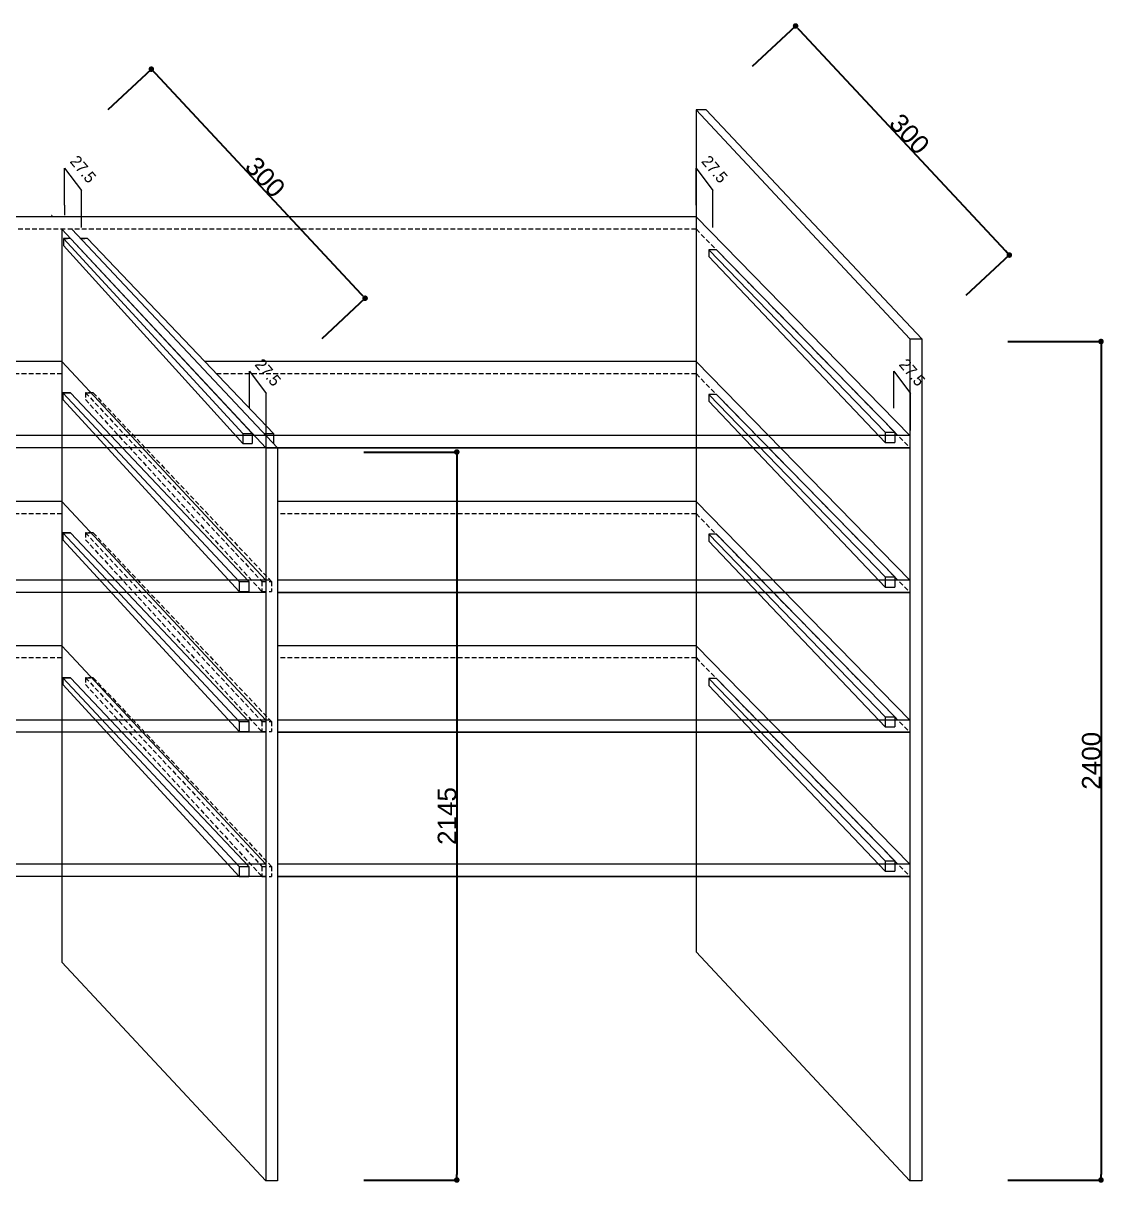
# Model space of a CAD drawing. Header units: millimetres. Extents: x 0 to 1313252738, y -131 to 560100888.
# Drawn here: x 1313007486 to 1313013293, y 560057280 to 560063510 of the extents above; entities that cross this region are included whole.
import ezdxf

# ---------------------------------------------------------------- set-up
doc = ezdxf.new("R2010")
doc.units = ezdxf.units.MM
doc.linetypes.add('DASHED', pattern=[19.05, 12.7, -6.35])
doc.layers.get('0').update_dxf_attribs({"lineweight": 0})
doc.layers.add('TOS_M1', color=7, linetype='Continuous', lineweight=9)
doc.layers.add('家具', color=7, linetype='Continuous', lineweight=0)
doc.styles.add('onnjuku', font='arial.ttf')
doc.dimstyles.new('onnjuku', dxfattribs={"dimtxt": 100, "dimasz": 30, "dimexe": 1.25, "dimexo": 0.625, "dimtad": 1, "dimdec": 0, "dimtxsty": 'onnjuku', "dimblk": 'DOT', "dimcen": 2.5, "dimadec": 0, "dimazin": 0, "dimtfac": 1, "dimtdec": 0, "dimtmove": 0, "dimatfit": 3, "dimfxl": 500, "dimfxlon": 1, "dimarcsym": 0})

# ---------------------------------------------------------------- blocks, each defined once
blk = doc.blocks.new('_Dot')
at = {"color": 0, "linetype": 'ByBlock', "lineweight": -2}
blk.add_line((-0.5, 0), (-1, 0), dxfattribs=at)
at = {"color": 0, "linetype": 'ByBlock', "const_width": 0.5}
blk.add_lwpolyline([(-0.25, 0, 1), (0.25, 0, 1)], format="xyb", close=True, dxfattribs=at)
blk = doc.blocks.new('*D367')
at = {"layer": 'Defpoints', "color": 0, "transparency": 16777216}
for p in [(1313011404.4, 560063278.1), (1313012785, 560062263.9), (1313012553, 560062047.4)]:
    blk.add_point(p, dxfattribs=at)
at = {"layer": 'TOS_M1', "color": 0, "lineweight": -2, "transparency": 16777216}
for p, q in [((1313011404.8, 560063278.6), (1313011637.3, 560063495.5)), ((1313011656.8, 560063472.7), (1313012764.5, 560062285.8)), ((1313012553.5, 560062047.8), (1313012785.9, 560062264.7))]:
    blk.add_line(p, q, dxfattribs=at)
at = {"layer": 'TOS_M1', "color": 0, "lineweight": -2, "transparency": 16777216, "xscale": 30, "yscale": 30, "zscale": 30}
for p, rotation in [((1313011636.4, 560063494.6), 133.023522767871), ((1313012785, 560062263.9), 313.023522767871)]:
    blk.add_blockref('_Dot', p, dxfattribs=dict(at, rotation=rotation))
at = {"layer": 'TOS_M1', "color": 0, "transparency": 16777216, "insert": (1313012248.5, 560062914.5), "char_height": 100, "width": 289.222, "attachment_point": 5, "rotation": 313.02352, "style": 'onnjuku'}
blk.add_mtext('300', dxfattribs=at)
blk = doc.blocks.new('*D368')
at = {"layer": 'Defpoints', "color": 0, "transparency": 16777216}
for p in [(1313012320.9, 560061799.5), (1313012320.9, 560057294.7), (1313013277.7, 560057294.7)]:
    blk.add_point(p, dxfattribs=at)
at = {"layer": 'TOS_M1', "color": 0, "lineweight": -2, "transparency": 16777216}
for p, q in [((1313012777.7, 560061799.5), (1313013278.9, 560061799.5)), ((1313013277.7, 560061769.5), (1313013277.7, 560057324.7)), ((1313012777.7, 560057294.7), (1313013278.9, 560057294.7))]:
    blk.add_line(p, q, dxfattribs=at)
at = {"layer": 'TOS_M1', "color": 0, "lineweight": -2, "transparency": 16777216, "xscale": 30, "yscale": 30, "zscale": 30}
for p, rotation in [((1313013277.7, 560061799.5), 90), ((1313013277.7, 560057294.7), 270)]:
    blk.add_blockref('_Dot', p, dxfattribs=dict(at, rotation=rotation))
at = {"layer": 'TOS_M1', "color": 0, "transparency": 16777216, "insert": (1313013226, 560059547.1), "char_height": 100, "attachment_point": 5, "rotation": 90, "style": 'onnjuku'}
blk.add_mtext('2400', dxfattribs=at)
blk = doc.blocks.new('*D371')
at = {"layer": 'Defpoints', "color": 0, "transparency": 16777216}
for p in [(1313007942.4, 560063046.1), (1313009323, 560062031.9), (1313009091, 560061815.4)]:
    blk.add_point(p, dxfattribs=at)
at = {"layer": 'TOS_M1', "color": 0, "lineweight": -2, "transparency": 16777216}
for p, q in [((1313007942.8, 560063046.6), (1313008175.2, 560063263.5)), ((1313008194.8, 560063240.7), (1313009302.5, 560062053.8)), ((1313009091.5, 560061815.8), (1313009323.9, 560062032.7))]:
    blk.add_line(p, q, dxfattribs=at)
at = {"layer": 'TOS_M1', "color": 0, "lineweight": -2, "transparency": 16777216, "xscale": 30, "yscale": 30, "zscale": 30}
for p, rotation in [((1313008174.3, 560063262.6), 133.023522767871), ((1313009323, 560062031.9), 313.023522767871)]:
    blk.add_blockref('_Dot', p, dxfattribs=dict(at, rotation=rotation))
at = {"layer": 'TOS_M1', "color": 0, "transparency": 16777216, "insert": (1313008786.4, 560062682.5), "char_height": 100, "width": 289.222, "attachment_point": 5, "rotation": 313.02352, "style": 'onnjuku'}
blk.add_mtext('300', dxfattribs=at)
blk = doc.blocks.new('*D372')
at = {"layer": 'Defpoints', "color": 0, "transparency": 16777216}
for p in [(1313008858.9, 560061205.9), (1313008858.9, 560057294.7), (1313009815.7, 560057294.7)]:
    blk.add_point(p, dxfattribs=at)
at = {"layer": 'TOS_M1', "color": 0, "lineweight": -2, "transparency": 16777216}
for p, q in [((1313009315.7, 560061205.9), (1313009816.9, 560061205.9)), ((1313009815.7, 560061175.9), (1313009815.7, 560057324.7)), ((1313009315.7, 560057294.7), (1313009816.9, 560057294.7))]:
    blk.add_line(p, q, dxfattribs=at)
at = {"layer": 'TOS_M1', "color": 0, "lineweight": -2, "transparency": 16777216, "xscale": 30, "yscale": 30, "zscale": 30}
for p, rotation in [((1313009815.7, 560061205.9), 90), ((1313009815.7, 560057294.7), 270)]:
    blk.add_blockref('_Dot', p, dxfattribs=dict(at, rotation=rotation))
at = {"layer": 'TOS_M1', "color": 0, "transparency": 16777216, "insert": (1313009764, 560059250.3), "char_height": 100, "attachment_point": 5, "rotation": 90, "style": 'onnjuku'}
blk.add_mtext('2145', dxfattribs=at)

msp = doc.modelspace()

# ---------------------------------------------------------------- linework, layer by layer
at = {"layer": '家具'}
for p, q in [((1313011102.303, 560063044.041), (1313011102.303, 560058521.091)), ((1313011102.303, 560063044.041), (1313012250.946, 560061813.286)), ((1313011155.488, 560063044.041), (1313011102.303, 560063044.041)), ((1313011155.488, 560063044.041), (1313012314.845, 560061813.286)), ((1313007708.502, 560062532.356), (1313007708.502, 560062731.41)), ((1313007708.502, 560062731.41), (1313007798.265, 560062611.135)), ((1313011102.303, 560062532.356), (1313011102.303, 560062731.41)), ((1313011102.303, 560062731.41), (1313011192.066, 560062611.135)), ((1313007798.265, 560062412.081), (1313007798.265, 560062611.135)), ((1313011192.066, 560062412.081), (1313011192.066, 560062611.135)), ((1313007708.502, 560062532.356), (1313007708.502, 560062477.867)), ((1313011102.303, 560062532.356), (1313011102.303, 560062477.867)), ((1313011102.303, 560062468.595), (1313004997.994, 560062468.595)), ((1313007637.938, 560062477.867), (1313007640.269, 560062477.867)), ((1313007637.938, 560062477.867), (1313007640.269, 560062475.37)), ((1313012250.946, 560061294.708), (1313011102.303, 560062468.595)), ((1313007693.344, 560062402.419), (1313007693.344, 560058464.223)), ((1313007693.344, 560062402.419), (1313008788.912, 560061228.533)), ((1313007747.023, 560062402.419), (1313008852.81, 560061228.533)), ((1313007701.855, 560062352.479), (1313008665.751, 560061306.009)), ((1313007701.855, 560062352.479), (1313007724.014, 560062352.479)), ((1313007739.98, 560062352.479), (1313007701.855, 560062352.479)), ((1313007701.855, 560062352.479), (1313007701.855, 560062315.456)), ((1313007701.855, 560062315.456), (1313008665.751, 560061251.52)), ((1313007765.335, 560062325.282), (1313008716.604, 560061306.009)), ((1313007794.047, 560062352.479), (1313007816.205, 560062352.479)), ((1313007832.171, 560062352.479), (1313007794.047, 560062352.479)), ((1313007832.171, 560062352.479), (1313008830.67, 560061306.009)), ((1313011170.536, 560062292.538), (1313012118.615, 560061311.934)), ((1313011211.941, 560062292.538), (1313011170.536, 560062292.538)), ((1313011170.536, 560062292.538), (1313011170.536, 560062255.515)), ((1313011170.536, 560062255.515), (1313012118.615, 560061257.445)), ((1313011211.799, 560062292.538), (1313012169.468, 560061311.934)), ((1313012250.946, 560061813.286), (1313012250.946, 560057290.336)), ((1313012250.946, 560061813.286), (1313012314.845, 560061813.286)), ((1313012314.845, 560061813.286), (1313012314.845, 560057290.336)), ((1313007693.344, 560061691.722), (1313005615.287, 560061691.722)), ((1313007693.344, 560061691.722), (1313008788.912, 560060517.836)), ((1313011102.303, 560061691.722), (1313008462.639, 560061691.722)), ((1313012250.946, 560060517.836), (1313011102.303, 560061691.722)), ((1313008701.894, 560061441.039), (1313008701.894, 560061640.093)), ((1313008701.894, 560061640.093), (1313008791.657, 560061519.817)), ((1313012163.929, 560061441.039), (1313012163.929, 560061640.093)), ((1313012163.929, 560061640.093), (1313012253.691, 560061519.817)), ((1313007698.835, 560061524.182), (1313008646.914, 560060510.749)), ((1313007698.835, 560061524.182), (1313007701.095, 560061524.182)), ((1313007698.835, 560061524.182), (1313007701.095, 560061524.182)), ((1313007740.24, 560061524.182), (1313007698.835, 560061524.182)), ((1313007698.835, 560061524.182), (1313007698.835, 560061487.158)), ((1313007698.835, 560061487.158), (1313008646.914, 560060456.261)), ((1313007701.095, 560061524.182), (1313007740.24, 560061524.182)), ((1313007740.24, 560061524.182), (1313008697.767, 560060510.749)), ((1313008788.912, 560061523.496), (1313008788.912, 560057290.336)), ((1313008791.657, 560061320.764), (1313008791.657, 560061519.817)), ((1313011170.536, 560061515.666), (1313012118.615, 560060535.061)), ((1313011211.941, 560061515.666), (1313011170.536, 560061515.666)), ((1313011170.536, 560061515.666), (1313011170.536, 560061478.642)), ((1313011211.799, 560061515.666), (1313012169.468, 560060535.061)), ((1313012253.691, 560061320.764), (1313012253.691, 560061519.817)), ((1313011170.536, 560061478.642), (1313012118.615, 560060480.573)), ((1313008665.751, 560061306.009), (1313008665.751, 560061251.52)), ((1313008665.751, 560061306.009), (1313008716.604, 560061306.009)), ((1313008716.604, 560061306.009), (1313008716.604, 560061251.52)), ((1313008779.817, 560061306.009), (1313008830.67, 560061306.009)), ((1313008830.67, 560061306.009), (1313008830.67, 560061251.52)), ((1313012118.615, 560061311.934), (1313012169.468, 560061311.934)), ((1313012118.615, 560061311.934), (1313012118.615, 560061257.445)), ((1313012169.468, 560061311.934), (1313012169.468, 560061257.445)), ((1313012250.946, 560061294.708), (1313005615.287, 560061294.708)), ((1313008665.751, 560061251.52), (1313008716.604, 560061251.52)), ((1313012118.615, 560061257.445), (1313012169.468, 560061257.445)), ((1313012250.946, 560061228.533), (1313005615.287, 560061228.533)), ((1313008788.912, 560061228.533), (1313008852.81, 560061228.533)), ((1313008788.912, 560061228.533), (1313012250.946, 560061228.533)), ((1313008852.81, 560061228.533), (1313008852.81, 560057290.336)), ((1313007693.344, 560060939.973), (1313005615.287, 560060939.973)), ((1313007693.344, 560060939.973), (1313008788.912, 560059766.087)), ((1313011102.303, 560060939.973), (1313008852.81, 560060939.973)), ((1313012250.946, 560059766.087), (1313011102.303, 560060939.973)), ((1313007698.835, 560060771.431), (1313008646.914, 560059757.998)), ((1313007698.835, 560060771.431), (1313007701.095, 560060771.431)), ((1313007698.835, 560060771.431), (1313007701.095, 560060771.431)), ((1313007740.24, 560060771.431), (1313007698.835, 560060771.431)), ((1313007698.835, 560060771.431), (1313007698.835, 560060734.407)), ((1313007701.095, 560060771.431), (1313007740.24, 560060771.431)), ((1313007740.24, 560060771.431), (1313008697.767, 560059757.998)), ((1313011170.536, 560060763.917), (1313012118.615, 560059783.313)), ((1313011211.941, 560060763.917), (1313011170.536, 560060763.917)), ((1313011170.536, 560060763.917), (1313011170.536, 560060726.894)), ((1313011211.799, 560060763.917), (1313012169.468, 560059783.313)), ((1313007698.835, 560060734.407), (1313008646.914, 560059703.51)), ((1313011170.536, 560060726.894), (1313012118.615, 560059728.824)), ((1313008812.743, 560060517.836), (1313005615.287, 560060517.836)), ((1313008646.914, 560060510.749), (1313008697.767, 560060510.749)), ((1313008646.914, 560060510.749), (1313008646.914, 560060456.261)), ((1313008697.767, 560060510.749), (1313008697.767, 560060456.261)), ((1313012250.946, 560060517.836), (1313008852.81, 560060517.836)), ((1313012118.615, 560060535.061), (1313012169.468, 560060535.061)), ((1313012118.615, 560060535.061), (1313012118.615, 560060480.573)), ((1313012169.468, 560060535.061), (1313012169.468, 560060480.573)), ((1313008788.912, 560060451.66), (1313005615.287, 560060451.66)), ((1313008646.914, 560060456.261), (1313008697.767, 560060456.261)), ((1313008852.81, 560060451.66), (1313012250.946, 560060451.66)), ((1313012250.946, 560060451.66), (1313008852.81, 560060451.66)), ((1313012118.615, 560060480.573), (1313012169.468, 560060480.573)), ((1313007693.344, 560060165.412), (1313005551.388, 560060165.412)), ((1313007693.344, 560060165.412), (1313008788.912, 560058991.526)), ((1313011102.303, 560060165.412), (1313008852.81, 560060165.412)), ((1313012250.946, 560058991.526), (1313011102.303, 560060165.412)), ((1313007698.835, 560059993.313), (1313008646.914, 560058979.88)), ((1313007698.835, 560059993.313), (1313007701.095, 560059993.313)), ((1313007698.835, 560059993.313), (1313007701.095, 560059993.313)), ((1313007740.24, 560059993.313), (1313007698.835, 560059993.313)), ((1313007698.835, 560059993.313), (1313007698.835, 560059956.29)), ((1313007701.095, 560059993.313), (1313007740.24, 560059993.313)), ((1313007740.24, 560059993.313), (1313008697.767, 560058979.88)), ((1313007698.835, 560059956.29), (1313008646.914, 560058925.392)), ((1313011170.536, 560059989.356), (1313012118.615, 560059008.751)), ((1313011211.941, 560059989.356), (1313011170.536, 560059989.356)), ((1313011170.536, 560059989.356), (1313011170.536, 560059952.332)), ((1313011170.536, 560059952.332), (1313012118.615, 560058954.263)), ((1313011211.799, 560059989.356), (1313012169.468, 560059008.751)), ((1313008811.796, 560059766.087), (1313005615.287, 560059766.087)), ((1313008646.914, 560059757.998), (1313008697.767, 560059757.998)), ((1313008646.914, 560059757.998), (1313008646.914, 560059703.51)), ((1313008697.767, 560059757.998), (1313008697.767, 560059703.51)), ((1313012250.946, 560059766.087), (1313008852.81, 560059766.087)), ((1313012118.615, 560059783.313), (1313012169.468, 560059783.313)), ((1313012118.615, 560059783.313), (1313012118.615, 560059728.824)), ((1313012169.468, 560059783.313), (1313012169.468, 560059728.824)), ((1313008788.912, 560059699.912), (1313005615.287, 560059699.912)), ((1313008646.914, 560059703.51), (1313008697.767, 560059703.51)), ((1313008852.81, 560059699.912), (1313012250.946, 560059699.912)), ((1313012250.946, 560059699.912), (1313008852.81, 560059699.912)), ((1313012118.615, 560059728.824), (1313012169.468, 560059728.824)), ((1313012118.615, 560059008.751), (1313012169.468, 560059008.751)), ((1313012118.615, 560059008.751), (1313012118.615, 560058954.263)), ((1313012169.468, 560059008.751), (1313012169.468, 560058954.263)), ((1313008788.912, 560058991.526), (1313005615.287, 560058991.526)), ((1313008646.914, 560058979.88), (1313008697.767, 560058979.88)), ((1313008646.914, 560058979.88), (1313008646.914, 560058925.392)), ((1313008697.767, 560058979.88), (1313008697.767, 560058925.392)), ((1313012250.946, 560058991.526), (1313008852.81, 560058991.526)), ((1313012118.615, 560058954.263), (1313012169.468, 560058954.263)), ((1313008788.912, 560058925.35), (1313005615.287, 560058925.35)), ((1313008646.914, 560058925.392), (1313008697.767, 560058925.392)), ((1313008852.81, 560058925.35), (1313012250.946, 560058925.35)), ((1313012250.946, 560058925.35), (1313008852.81, 560058925.35)), ((1313011102.303, 560058521.091), (1313012250.946, 560057290.336)), ((1313007693.344, 560058464.223), (1313008788.912, 560057290.336)), ((1313008852.81, 560057290.336), (1313008788.912, 560057290.336)), ((1313012314.845, 560057290.336), (1313012250.946, 560057290.336))]:
    msp.add_line(p, q, dxfattribs=at)
at = {"layer": '家具', "linetype": 'DASHED', "ltscale": 2}
for p, q in [((1313011103.02, 560062402.419), (1313005060.33, 560062402.419)), ((1313011103.02, 560062402.419), (1313012250.946, 560061228.533)), ((1313007693.344, 560061625.547), (1313005615.287, 560061625.547)), ((1313011103.02, 560061625.547), (1313008525.781, 560061625.547)), ((1313011103.02, 560061625.547), (1313012250.946, 560060451.66)), ((1313007820.506, 560061524.182), (1313008768.585, 560060510.749)), ((1313007820.506, 560061524.182), (1313007822.766, 560061524.182)), ((1313007820.506, 560061524.182), (1313007822.766, 560061524.182)), ((1313007861.911, 560061524.182), (1313007820.506, 560061524.182)), ((1313007820.506, 560061524.182), (1313007820.506, 560061487.158)), ((1313007820.506, 560061487.158), (1313008768.585, 560060456.261)), ((1313007822.766, 560061524.182), (1313007861.911, 560061524.182)), ((1313007861.911, 560061524.182), (1313008819.438, 560060510.749)), ((1313007693.344, 560060873.798), (1313005615.287, 560060873.798)), ((1313011103.02, 560060873.798), (1313008852.81, 560060873.798)), ((1313011103.02, 560060873.798), (1313012250.946, 560059699.912)), ((1313007820.506, 560060771.431), (1313008768.585, 560059757.998)), ((1313007820.506, 560060771.431), (1313007822.766, 560060771.431)), ((1313007820.506, 560060771.431), (1313007822.766, 560060771.431)), ((1313007861.911, 560060771.431), (1313007820.506, 560060771.431)), ((1313007820.506, 560060771.431), (1313007820.506, 560060734.407)), ((1313007822.766, 560060771.431), (1313007861.911, 560060771.431)), ((1313007861.911, 560060771.431), (1313008819.438, 560059757.998)), ((1313007820.506, 560060734.407), (1313008768.585, 560059703.51)), ((1313008768.585, 560060510.749), (1313008819.438, 560060510.749)), ((1313008768.585, 560060510.749), (1313008768.585, 560060456.261)), ((1313008819.438, 560060510.749), (1313008819.438, 560060456.261)), ((1313008768.585, 560060456.261), (1313008819.438, 560060456.261)), ((1313007693.344, 560060099.237), (1313005551.388, 560060099.237)), ((1313011103.02, 560060099.237), (1313008852.81, 560060099.237)), ((1313011103.02, 560060099.237), (1313012250.946, 560058925.35)), ((1313007820.506, 560059993.313), (1313008768.585, 560058979.88)), ((1313007820.506, 560059993.313), (1313007822.766, 560059993.313)), ((1313007820.506, 560059993.313), (1313007822.766, 560059993.313)), ((1313007861.911, 560059993.313), (1313007820.506, 560059993.313)), ((1313007820.506, 560059993.313), (1313007820.506, 560059956.29)), ((1313007822.766, 560059993.313), (1313007861.911, 560059993.313)), ((1313007861.911, 560059993.313), (1313008819.438, 560058979.88)), ((1313007820.506, 560059956.29), (1313008768.585, 560058925.392)), ((1313008768.585, 560059757.998), (1313008819.438, 560059757.998)), ((1313008768.585, 560059757.998), (1313008768.585, 560059703.51)), ((1313008819.438, 560059757.998), (1313008819.438, 560059703.51)), ((1313008768.585, 560059703.51), (1313008819.438, 560059703.51)), ((1313008768.585, 560058979.88), (1313008819.438, 560058979.88)), ((1313008768.585, 560058979.88), (1313008768.585, 560058925.392)), ((1313008819.438, 560058979.88), (1313008819.438, 560058925.392)), ((1313008768.585, 560058925.392), (1313008819.438, 560058925.392))]:
    msp.add_line(p, q, dxfattribs=at)

# ---------------------------------------------------------------- texts
at = {"layer": '家具', "char_height": 62.3046, "attachment_point": 1, "rotation": 310.3062415, "style": 'onnjuku'}
for insert in [(1313007780.418, 560062805.742), (1313011174.219, 560062805.742), (1313008773.81, 560061714.425), (1313012235.844, 560061714.425)]:
    msp.add_mtext_dynamic_manual_height_columns('{\\fMS PGothic|b0|i0|c128|p50;27.5}', width=566.82075, gutter_width=311.523, heights=[0], dxfattribs=dict(at, insert=insert))

# ---------------------------------------------------------------- dimensions: what is measured, and where the dimension line sits
at = {"layer": 'TOS_M1'}
for p1, p2, distance, text, picture, middle in [((1313011404.392, 560063278.143), (1313012553.035, 560062047.388), 317.284, '300', '*D367', (1313012248.48, 560062914.535)), ((1313007942.358, 560063046.142), (1313009091.001, 560061815.387), 317.284, '300', '*D371', (1313008786.446, 560062682.533)), ((1313012320.903, 560061799.486), (1313012320.903, 560057294.719), 956.791, '2400', '*D368', (1313013226.012, 560059547.103)), ((1313008858.869, 560061205.941), (1313008858.869, 560057294.719), 956.791, '2145', '*D372', (1313009763.978, 560059250.33))]:
    dim = msp.add_aligned_dim(p1=p1, p2=p2, distance=distance, text=text, dimstyle='onnjuku', dxfattribs=at)
    dim.commit()
    dim.dimension.update_dxf_attribs({"geometry": picture, "text_midpoint": middle})

doc.saveas('drawing.dxf')
